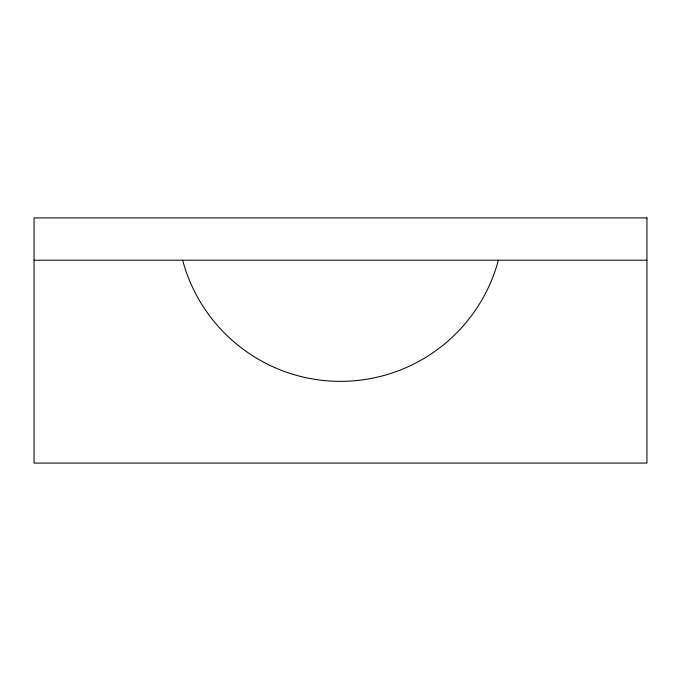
<?xml version="1.0" encoding="UTF-8"?>
<svg xmlns="http://www.w3.org/2000/svg" width="681" height="681" viewBox="0 0 681 681"><rect width="100%" height="100%" fill="white"/><g stroke="black" fill="none" stroke-linecap="round" stroke-linejoin="round"><path stroke-width="1.02" d="M34.05 260.219L646.95 260.219M498.373 260.219A163.44 163.44 0 0 1 182.627 260.219M646.95 217.92L34.05 217.92L34.05 463.08L646.95 463.08L646.95 217.92"/></g></svg>
